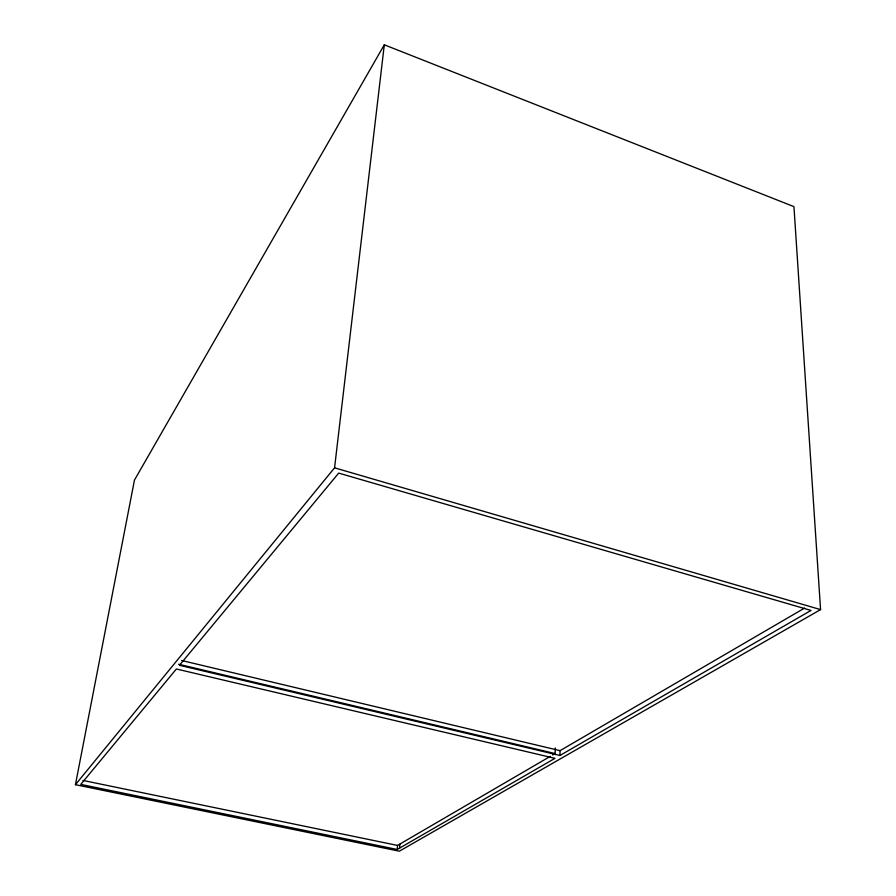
<?xml version="1.0" encoding="UTF-8"?>
<svg xmlns="http://www.w3.org/2000/svg" width="896" height="896" viewBox="0 0 896 896"><rect width="100%" height="100%" fill="white"/><g stroke="black" fill="none" stroke-linecap="round" stroke-linejoin="round"><path stroke-width="1.34" d="M559.933 755.474L811.014 610.434L338.699 473.099L179.458 665.291L559.933 755.474L560.067 750.658L804.619 608.059M552.698 754.958L555.106 753.558L555.274 747.97M397.219 849.475L554.971 758.341L176.389 668.987L80.774 784.403L397.219 849.475L397.544 845.432L550.301 756.358M399.56 848.411L399.896 844.222M75.432 784.694L334.566 467.824L384.306 44.8L793.946 206.64L820.568 609.605L399.325 851.2L75.432 784.694L134.467 480.077L384.306 44.8M82.958 780.438L397.544 845.432M181.664 660.509L560.067 750.658M178.595 664.238L555.106 753.558M334.566 467.824L820.568 609.605"/></g></svg>
